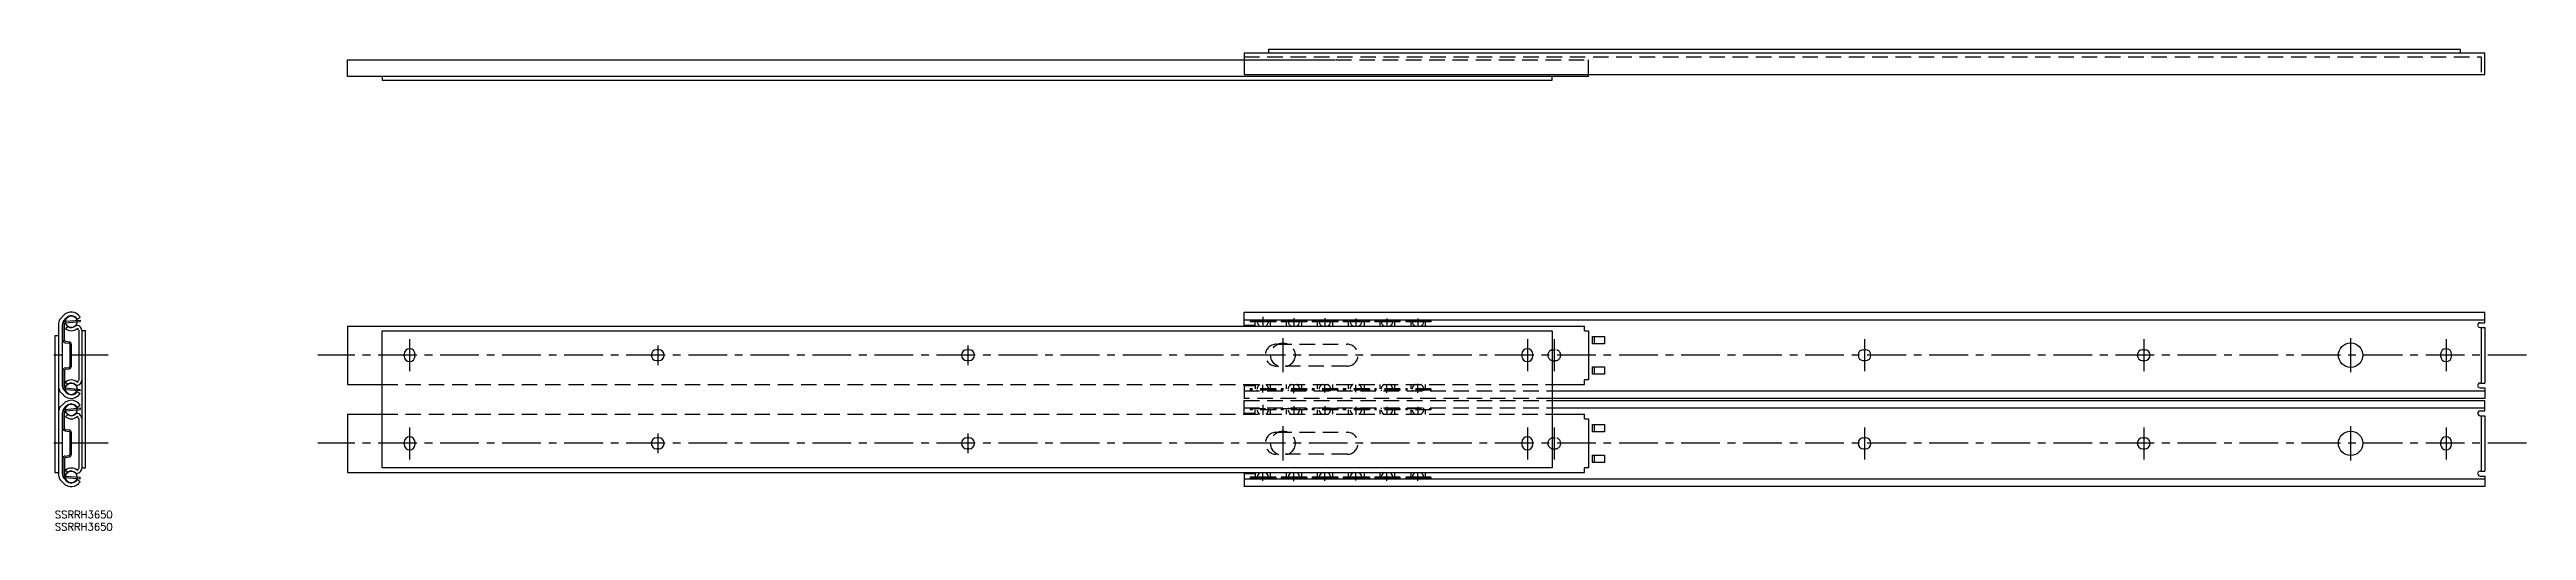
# Model space of a CAD drawing. Extents: x -2 to 1012, y -8 to 189.
import ezdxf

# ---------------------------------------------------------------- set-up
doc = ezdxf.new("R2010")
doc.units = 0
doc.header["$LTSCALE"] = 0.5
doc.linetypes.add('CENTER', pattern=[50.8, 31.75, -6.35, 6.35, -6.35])
doc.linetypes.add('DASHED', pattern=[19.05, 12.7, -6.35])
for name, color, linetype in [('MSM_CENTER', 1, 'CENTER'), ('MSM_CONTINUOUS', 7, 'CONTINUOUS'), ('MSM_DASHED', 4, 'DASHED'), ('MSM_PART_NUMBER', 7, 'CONTINUOUS')]:
    doc.layers.add(name, color=color, linetype=linetype)
doc.styles.get("Standard").update_dxf_attribs({"font": 'txt.shx', "height": 3, "bigfont": 'bigfont.shx'})

# ---------------------------------------------------------------- blocks, each defined once
blk = doc.blocks.new('*U11')
at = {"layer": 'MSM_PART_NUMBER'}
blk.add_text('SSRRH3650', height=3, dxfattribs=at).set_placement((0, -3))
blk = doc.blocks.new('*U12')
at = {"layer": 'MSM_PART_NUMBER'}
blk.add_text('SSRRH3650', height=3, dxfattribs=at).set_placement((0, -8))

msp = doc.modelspace()

# ---------------------------------------------------------------- linework, layer by layer
at = {"layer": 'MSM_CENTER'}
for p, q in [((494.5, 79.5), (494.5, 75.5)), ((507.2, 79), (507.2, 75.5)), ((519.9, 79), (519.9, 75.5)), ((532.6, 78.8), (532.6, 75.5)), ((545.3, 78.8), (545.3, 75.5)), ((558, 78.8), (558, 75.5)), ((21.8, 63.8), (-2.2, 63.8)), ((1011.8, 63.8), (107.6, 63.8)), ((145.2, 70.3), (145.2, 57.2)), ((246.8, 67.8), (246.8, 59.7)), ((373.8, 67.8), (373.8, 59.7)), ((502.7, 70.8), (502.7, 56.8)), ((602.8, 70.3), (602.8, 57.2)), ((613.8, 70.3), (613.8, 57.2)), ((740.8, 70.3), (740.8, 57.2)), ((855.1, 70.3), (855.1, 57.2)), ((939.8, 70.8), (939.8, 56.8)), ((978.9, 70.3), (978.9, 57.2)), ((494.5, 48.5), (494.5, 51.7)), ((507.2, 48.3), (507.2, 51.7)), ((519.9, 48.5), (519.9, 51.7)), ((532.6, 48.6), (532.6, 51.7)), ((545.3, 48.4), (545.3, 51.7)), ((558, 48.4), (558, 52)), ((494.5, 43.4), (494.5, 39.4)), ((507.2, 42.9), (507.2, 39.4)), ((519.9, 42.9), (519.9, 39.4)), ((532.6, 42.7), (532.6, 39.4)), ((545.3, 42.7), (545.3, 39.4)), ((558, 42.7), (558, 39.4)), ((145.2, 34.2), (145.2, 21.1)), ((246.8, 31.7), (246.8, 23.6)), ((373.8, 31.7), (373.8, 23.6)), ((502.7, 34.7), (502.7, 20.7)), ((602.8, 34.2), (602.8, 21.1)), ((613.8, 34.2), (613.8, 21.1)), ((740.8, 34.2), (740.8, 21.1)), ((855.1, 34.2), (855.1, 21.1)), ((939.8, 34.7), (939.8, 20.7)), ((978.9, 34.2), (978.9, 21.1)), ((21.8, 27.7), (-2.2, 27.7)), ((1011.8, 27.7), (107.6, 27.7)), ((494.5, 12.4), (494.5, 15.6)), ((507.2, 12.2), (507.2, 15.6)), ((519.9, 12.4), (519.9, 15.6)), ((532.6, 12.5), (532.6, 15.6)), ((545.3, 12.3), (545.3, 15.6)), ((558, 12.3), (558, 15.9))]:
    msp.add_line(p, q, dxfattribs=at)
at = {"layer": 'MSM_CONTINUOUS'}
for p, q in [((119.8, 177.9), (119.8, 184.8)), ((119.8, 184.8), (524.2, 184.8)), ((994.8, 187.5), (486.8, 187.5)), ((486.8, 187.5), (486.8, 178.7)), ((984.8, 189), (496.8, 189)), ((496.8, 189), (496.8, 187.5)), ((984.8, 187.5), (984.8, 189)), ((994.8, 178.7), (994.8, 187.5)), ((627.8, 177.9), (119.8, 177.9)), ((134, 177.9), (134, 176.4)), ((134, 176.4), (612.9, 176.4)), ((486.8, 178.7), (994.8, 178.7)), ((612.9, 176.4), (612.9, 177.9)), ((627.8, 177.9), (627.8, 178.7)), ((486.8, 81.4), (994.8, 81.4)), ((486.8, 75.7), (486.8, 81.4)), ((994.8, 77.1), (994.8, 81.4)), ((1.5, 71.7), (0, 71.7)), ((0, 71.7), (0, 15.7)), ((1.5, 76.8), (1.5, 14.6)), ((2.2, 78.6), (3.5, 80)), ((3, 76.2), (3, 51.3)), ((3.3, 69.9), (3.3, 76.7)), ((3.8, 78), (4.6, 79)), ((3.9, 69.9), (3.9, 76.7)), ((4.2, 77.7), (10.3, 78.2)), ((4.3, 77.1), (10.3, 77.6)), ((4.3, 74.7), (5.3, 75.5)), ((9.1, 78.5), (10.3, 79.4)), ((9.8, 74), (9.8, 53.5)), ((10.3, 78.2), (10.3, 77.6)), ((11, 74), (11, 17.7)), ((12.6, 73.7), (11, 73.7)), ((12.6, 17.7), (12.6, 73.7)), ((119.8, 75.7), (626.2, 75.7)), ((119.8, 75.7), (119.8, 51.8)), ((134, 17.7), (134, 73.7)), ((134, 73.7), (612.9, 73.7)), ((486.8, 78.3), (994.8, 78.3)), ((486.8, 76.1), (491.3, 76.1)), ((489.3, 78), (499.8, 78)), ((489.3, 78), (489.3, 77.5)), ((499.8, 77.5), (489.3, 77.5)), ((491.3, 75.7), (491.3, 77.5)), ((497.7, 75.7), (497.7, 77.5)), ((499.8, 78), (499.8, 77.5)), ((502, 78), (512.5, 78)), ((502, 78), (502, 77.5)), ((512.5, 77.5), (502, 77.5)), ((504, 77.5), (504, 75.7)), ((510.4, 75.7), (510.4, 77.5)), ((512.5, 78), (512.5, 77.5)), ((525.2, 78), (514.7, 78)), ((514.7, 78), (514.7, 77.5)), ((525.2, 77.5), (514.7, 77.5)), ((516.7, 77.5), (516.7, 75.7)), ((523.1, 75.7), (523.1, 77.5)), ((525.2, 78), (525.2, 77.5)), ((538.1, 78), (527.4, 78)), ((527.4, 78), (527.4, 77.5)), ((538.1, 77.5), (527.4, 77.5)), ((529.4, 77.5), (529.4, 75.7)), ((536.1, 75.7), (536.1, 77.5)), ((538.1, 78), (538.1, 77.5)), ((540.3, 78), (550.6, 78)), ((540.3, 78), (540.3, 77.5)), ((550.6, 77.5), (540.3, 77.5)), ((542.4, 77.5), (542.4, 75.7)), ((548.5, 75.7), (548.5, 77.5)), ((550.6, 78), (550.6, 77.5)), ((553, 78), (563.3, 78)), ((553, 78), (553, 77.5)), ((563.3, 77.5), (553, 77.5)), ((555.1, 77.5), (555.1, 75.7)), ((560.9, 77.5), (560.9, 75.7)), ((563.3, 78), (563.3, 77.5)), ((612.9, 73.7), (612.9, 17.7)), ((626.2, 73.8), (626.2, 75.7)), ((626.2, 73.8), (627.8, 73.8)), ((627.8, 73.8), (627.8, 53.7)), ((629.4, 71.5), (634.4, 71.5)), ((629.4, 68.5), (629.4, 71.5)), ((630.1, 71.5), (630.1, 68.5)), ((634.4, 71.5), (634.4, 68.5)), ((992.9, 77.1), (994.8, 77.1)), ((992.9, 75.1), (994.8, 75.1)), ((993.2, 75.1), (993.2, 52.4)), ((994.8, 75.1), (994.8, 52.4)), ((1.5, 63.7), (1.5, 53.5)), ((4.2, 68.9), (5.8, 68.7)), ((4.3, 69.5), (5.9, 69.3)), ((6.1, 68.3), (6.1, 59.2)), ((6.7, 68.3), (6.7, 59.2)), ((11, 63.7), (11, 53.5)), ((142.9, 64.2), (142.9, 63.4)), ((147.4, 63.4), (147.4, 64.2)), ((247.2, 66), (246.4, 66)), ((247.2, 61.5), (246.4, 61.5)), ((374.2, 66), (373.4, 66)), ((374.2, 61.5), (373.4, 61.5)), ((600.5, 64.2), (600.5, 63.4)), ((605, 63.4), (605, 64.2)), ((634.4, 68.5), (629.4, 68.5)), ((740.4, 66), (741.2, 66)), ((740.4, 61.5), (741.2, 61.5)), ((854.7, 66), (855.5, 66)), ((854.7, 61.5), (855.5, 61.5)), ((976.6, 64.2), (976.6, 63.4)), ((981.1, 63.4), (981.1, 64.2)), ((3.3, 57.6), (3.3, 50.8)), ((3.9, 57.6), (3.9, 50.8)), ((4.2, 58.6), (5.8, 58.8)), ((4.3, 58), (5.9, 58.2)), ((4.3, 52.8), (5.3, 51.9)), ((119.8, 51.8), (134, 51.8)), ((612.9, 51.8), (626.2, 51.8)), ((626.2, 51.8), (626.2, 53.7)), ((627.8, 53.7), (626.2, 53.7)), ((629.4, 59), (634.4, 59)), ((629.4, 56), (629.4, 59)), ((634.4, 56), (629.4, 56)), ((630.1, 59), (630.1, 56)), ((634.4, 59), (634.4, 56)), ((992.9, 52.4), (994.8, 52.4)), ((2.2, 48.8), (3.5, 47.5)), ((2.2, 42.6), (3.5, 43.9)), ((3.3, 33.8), (3.3, 40.6)), ((3.8, 49.4), (4.6, 48.5)), ((3.8, 42), (4.6, 42.9)), ((3.9, 33.8), (3.9, 40.6)), ((4.2, 49.8), (10.3, 49.3)), ((4.2, 41.6), (10.3, 42.2)), ((4.3, 50.4), (10.3, 49.8)), ((4.3, 41), (10.3, 41.6)), ((9.1, 48.9), (10.3, 48.1)), ((9.1, 42.5), (10.3, 43.3)), ((10.3, 49.2), (10.3, 49.8)), ((10.3, 42.2), (10.3, 41.6)), ((612.9, 49.2), (994.8, 49.2)), ((994.8, 46.1), (612.9, 46.1)), ((612.9, 45.3), (994.8, 45.3)), ((612.9, 42.2), (994.8, 42.2)), ((992.9, 50.4), (994.8, 50.4)), ((992.9, 41), (994.8, 41)), ((994.8, 50.4), (994.8, 46.1)), ((994.8, 41), (994.8, 45.3)), ((3, 40.1), (3, 15.2)), ((4.2, 32.8), (5.8, 32.6)), ((4.3, 38.6), (5.3, 39.5)), ((4.3, 33.4), (5.9, 33.2)), ((6.1, 32.2), (6.1, 23.1)), ((6.7, 32.2), (6.7, 23.1)), ((9.8, 37.9), (9.8, 17.4)), ((119.8, 39.7), (134, 39.7)), ((119.8, 39.7), (119.8, 15.7)), ((612.9, 39.7), (626.2, 39.7)), ((626.2, 37.7), (626.2, 39.7)), ((626.2, 37.7), (627.8, 37.7)), ((627.8, 37.7), (627.8, 17.6)), ((629.4, 35.4), (634.4, 35.4)), ((629.4, 32.4), (629.4, 35.4)), ((634.4, 32.4), (629.4, 32.4)), ((630.1, 35.4), (630.1, 32.4)), ((634.4, 35.4), (634.4, 32.4)), ((992.9, 39), (994.8, 39)), ((993.2, 39), (993.2, 16.3)), ((994.8, 39), (994.8, 16.3)), ((1.5, 27.7), (1.5, 17.4)), ((3.3, 21.5), (3.3, 14.7)), ((3.9, 21.5), (3.9, 14.7)), ((4.2, 22.5), (5.8, 22.7)), ((4.3, 21.9), (5.9, 22.1)), ((11, 27.7), (11, 17.4)), ((142.9, 28.1), (142.9, 27.3)), ((147.4, 28.1), (147.4, 27.3)), ((247.2, 29.9), (246.4, 29.9)), ((247.2, 25.4), (246.4, 25.4)), ((374.2, 29.9), (373.4, 29.9)), ((374.2, 25.4), (373.4, 25.4)), ((600.5, 28.1), (600.5, 27.3)), ((605, 27.3), (605, 28.1)), ((629.4, 22.9), (634.4, 22.9)), ((629.4, 19.9), (629.4, 22.9)), ((630.1, 22.9), (630.1, 19.9)), ((634.4, 22.9), (634.4, 19.9)), ((740.4, 29.9), (741.2, 29.9)), ((740.4, 25.4), (741.2, 25.4)), ((854.7, 29.9), (855.5, 29.9)), ((854.7, 25.4), (855.5, 25.4)), ((976.6, 28.1), (976.6, 27.3)), ((981.1, 27.3), (981.1, 28.1)), ((0, 15.7), (1.5, 15.7)), ((2.2, 12.8), (3.5, 11.4)), ((3.8, 13.4), (4.6, 12.4)), ((4.2, 13.7), (10.3, 13.2)), ((4.3, 16.7), (5.3, 15.9)), ((4.3, 14.3), (10.3, 13.8)), ((9.1, 12.9), (10.3, 12)), ((10.3, 13.2), (10.3, 13.8)), ((11, 17.7), (12.6, 17.7)), ((119.8, 15.7), (626.2, 15.7)), ((612.9, 17.7), (134, 17.7)), ((486.8, 15.7), (486.8, 10)), ((486.8, 15.3), (491.3, 15.3)), ((486.8, 13.1), (994.8, 13.1)), ((489.3, 13.9), (489.3, 13.4)), ((499.8, 13.9), (489.3, 13.9)), ((499.8, 13.4), (489.3, 13.4)), ((491.3, 15.7), (491.3, 13.9)), ((497.7, 13.9), (497.7, 15.7)), ((499.8, 13.9), (499.8, 13.4)), ((502, 13.9), (502, 13.4)), ((512.5, 13.9), (502, 13.9)), ((512.5, 13.4), (502, 13.4)), ((504, 15.7), (504, 13.9)), ((510.4, 13.9), (510.4, 15.7)), ((512.5, 13.9), (512.5, 13.4)), ((514.7, 13.9), (514.7, 13.4)), ((525.2, 13.9), (514.7, 13.9)), ((525.2, 13.4), (514.7, 13.4)), ((516.7, 15.7), (516.7, 13.9)), ((523.1, 13.9), (523.1, 15.7)), ((525.2, 13.9), (525.2, 13.4)), ((527.4, 13.9), (527.4, 13.4)), ((538.1, 13.9), (527.4, 13.9)), ((538.1, 13.4), (527.4, 13.4)), ((529.4, 15.7), (529.4, 13.9)), ((536.1, 13.9), (536.1, 15.7)), ((538.1, 13.9), (538.1, 13.4)), ((540.3, 13.9), (540.3, 13.4)), ((550.6, 13.9), (540.3, 13.9)), ((550.6, 13.4), (540.3, 13.4)), ((542.4, 15.7), (542.4, 13.9)), ((548.5, 13.9), (548.5, 15.7)), ((550.6, 13.9), (550.6, 13.4)), ((553, 13.9), (553, 13.4)), ((563.3, 13.9), (553, 13.9)), ((563.3, 13.4), (553, 13.4)), ((555.1, 15.7), (555.1, 13.9)), ((560.9, 15.7), (560.9, 13.9)), ((563.3, 13.9), (563.3, 13.4)), ((626.2, 15.7), (626.2, 17.6)), ((627.8, 17.6), (626.2, 17.6)), ((634.4, 19.9), (629.4, 19.9)), ((992.9, 16.3), (994.8, 16.3)), ((992.9, 14.3), (994.8, 14.3)), ((994.8, 14.3), (994.8, 10)), ((994.8, 10), (486.8, 10))]:
    msp.add_line(p, q, dxfattribs=at)
for centre, radius in [((6.7, 77.5), 2.38), ((939.8, 63.8), 5), ((6.7, 50), 2.38), ((6.7, 41.4), 2.38), ((939.8, 27.7), 5), ((6.7, 13.9), 2.38)]:
    msp.add_circle(centre, radius, dxfattribs=at)
for centre, radius, start, end in [((6.7, 77.1), 4.32, 33.0721, 137.1988), ((4.3, 76.8), 2.79, 137.2012, 179.9998), ((5.8, 76.2), 2.79, 137.1964, 180.0047), ((4.3, 76.7), 1, 95.3513, 179.9995), ((4.3, 76.7), 0.4, 95.3574, 179.9987), ((6.7, 77.5), 3.68, 229.5022, 310.9179), ((6.7, 77.1), 2.8, 31.6497, 137.2015), ((6.7, 77.5), 2.41, 233.9299, 319.4979), ((9, 74), 2, 0, 104.1079), ((9, 74), 0.73, 0.0148, 82.8959), ((494.5, 77.8), 2.4, 168.2886, 176.9536), ((494.5, 77.8), 2.4, 188.9277, 240.8538), ((494.5, 77.8), 2.4, 299.1462, 351.0723), ((494.5, 77.8), 2.4, 3.0464, 11.7114), ((507.2, 77.8), 2.4, 168.2886, 176.9536), ((507.2, 77.8), 2.4, 188.9277, 240.8538), ((507.2, 77.8), 2.4, 299.1462, 351.0723), ((507.2, 77.8), 2.4, 3.0464, 11.7114), ((519.9, 77.8), 2.4, 168.2886, 176.9536), ((519.9, 77.8), 2.4, 188.9277, 240.8538), ((519.9, 77.8), 2.4, 299.1462, 351.0723), ((519.9, 77.8), 2.4, 3.0464, 11.7114), ((532.6, 77.8), 2.4, 168.2886, 176.9536), ((532.6, 77.8), 2.4, 188.9277, 240.8538), ((532.6, 77.8), 2.4, 299.1462, 351.0723), ((532.6, 77.8), 2.4, 3.0464, 11.7114), ((545.3, 77.8), 2.4, 168.2886, 176.9536), ((545.3, 77.8), 2.4, 188.9277, 240.8538), ((545.3, 77.8), 2.4, 299.1462, 351.0723), ((545.3, 77.8), 2.4, 3.0464, 11.7114), ((558, 77.8), 2.4, 168.2886, 176.9536), ((558, 77.8), 2.4, 188.9277, 240.8538), ((558, 77.8), 2.4, 299.1462, 351.0723), ((558, 77.8), 2.4, 3.0464, 11.7114), ((992.8, 76.1), 1, 86.1219, 273.8781), ((4.3, 69.9), 1, 180, 261.874), ((4.3, 69.9), 0.4, 179.9987, 261.8926), ((5.7, 68.3), 0.4, 0.0013, 81.893), ((5.7, 68.3), 1, 0, 81.8732), ((145.2, 64.2), 2.25, 0, 180), ((145.2, 63.4), 2.25, 180, 0), ((246.4, 63.8), 2.25, 90, 270), ((247.2, 63.8), 2.25, 270, 90), ((373.4, 63.8), 2.25, 90, 270), ((374.2, 63.8), 2.25, 270, 90), ((602.8, 64.2), 2.25, 0, 180), ((602.8, 63.4), 2.25, 180, 0), ((740.4, 63.8), 2.25, 90, 270), ((741.2, 63.8), 2.25, 270, 90), ((854.7, 63.8), 2.25, 90, 270), ((855.5, 63.8), 2.25, 270, 90), ((978.9, 64.2), 2.25, 0, 180), ((978.9, 63.4), 2.25, 180, 0), ((4.3, 50.7), 2.79, 180, 222.8005), ((5.8, 51.3), 2.79, 180, 222.8006), ((4.3, 57.6), 1, 98.126, 179.9995), ((4.3, 50.8), 1, 180, 264.6491), ((4.3, 57.6), 0.4, 98.1052, 179.9987), ((4.3, 50.8), 0.4, 179.9987, 264.6401), ((6.7, 50), 3.68, 49.0811, 130.4979), ((6.7, 50), 2.41, 40.5045, 126.0686), ((5.7, 59.2), 0.4, 278.1054, 0.0013), ((5.7, 59.2), 1, 278.1263, 0.0005), ((9, 53.5), 2, 255.8897, 0.0003), ((9, 53.5), 0.73, 277.1083, 0.0007), ((992.8, 51.4), 1, 86.1219, 273.8781), ((4.3, 40.7), 2.79, 137.2012, 179.9998), ((5.8, 40.1), 2.79, 137.1964, 180.0047), ((4.3, 40.6), 1, 95.3513, 179.9995), ((6.7, 50.4), 4.32, 222.8007, 326.9282), ((6.7, 41), 4.32, 33.0721, 137.1988), ((4.3, 40.6), 0.4, 95.3574, 179.9987), ((6.7, 50.4), 2.8, 222.7998, 328.3522), ((6.7, 41), 2.8, 31.6497, 137.2015), ((992.8, 40), 1, 86.1219, 273.8781), ((4.3, 33.8), 1, 180, 261.874), ((4.3, 33.8), 0.4, 179.9987, 261.8926), ((6.7, 41.4), 3.68, 229.5022, 310.9179), ((6.7, 41.4), 2.41, 233.9299, 319.4979), ((5.7, 32.2), 0.4, 0.0013, 81.893), ((5.7, 32.2), 1, 0, 81.8732), ((9, 37.9), 2, 0, 104.1079), ((9, 37.9), 0.73, 0.0148, 82.8959), ((4.3, 21.5), 1, 98.126, 179.9995), ((4.3, 21.5), 0.4, 98.1052, 179.9987), ((5.7, 23.1), 0.4, 278.1054, 0.0013), ((5.7, 23.1), 1, 278.1263, 0.0005), ((145.2, 28.1), 2.25, 0, 180), ((145.2, 27.3), 2.25, 180, 0), ((246.4, 27.7), 2.25, 90, 270), ((247.2, 27.7), 2.25, 270, 90), ((373.4, 27.7), 2.25, 90, 270), ((374.2, 27.7), 2.25, 270, 90), ((602.8, 28.1), 2.25, 0, 180), ((602.8, 27.3), 2.25, 180, 0), ((740.4, 27.7), 2.25, 90, 270), ((741.2, 27.7), 2.25, 270, 90), ((854.7, 27.7), 2.25, 90, 270), ((855.5, 27.7), 2.25, 270, 90), ((978.9, 28.1), 2.25, 0, 180), ((978.9, 27.3), 2.25, 180, 0), ((4.3, 14.6), 2.79, 180, 222.8005), ((5.8, 15.2), 2.79, 180, 222.8006), ((4.3, 14.7), 1, 180, 264.6491), ((6.7, 14.3), 4.32, 222.8007, 326.9282), ((4.3, 14.7), 0.4, 179.9987, 264.6401), ((6.7, 13.9), 3.68, 49.0811, 130.4979), ((6.7, 14.3), 2.8, 222.7998, 328.3522), ((6.7, 13.9), 2.41, 40.5045, 126.0686), ((9, 17.4), 2, 255.8897, 0.0003), ((9, 17.4), 0.73, 277.1083, 0.0007), ((494.5, 13.6), 2.4, 119.1462, 171.0723), ((494.5, 13.6), 2.4, 183.0465, 191.7834), ((494.5, 13.6), 2.4, 8.9277, 60.8538), ((494.5, 13.6), 2.4, 348.2166, 356.9535), ((507.2, 13.6), 2.4, 119.1462, 171.0723), ((507.2, 13.6), 2.4, 183.0465, 191.7834), ((507.2, 13.6), 2.4, 8.9277, 60.8538), ((507.2, 13.6), 2.4, 348.2166, 356.9535), ((519.9, 13.6), 2.4, 119.1462, 171.0723), ((519.9, 13.6), 2.4, 183.0465, 191.7834), ((519.9, 13.6), 2.4, 8.9277, 60.8538), ((519.9, 13.6), 2.4, 348.2166, 356.9535), ((532.6, 13.6), 2.4, 119.1462, 171.0723), ((532.6, 13.6), 2.4, 183.0465, 191.7834), ((532.6, 13.6), 2.4, 8.9277, 60.8538), ((532.6, 13.6), 2.4, 348.2166, 356.9535), ((545.3, 13.6), 2.4, 119.1462, 171.0723), ((545.3, 13.6), 2.4, 183.0465, 191.7834), ((545.3, 13.6), 2.4, 8.9277, 60.8538), ((545.3, 13.6), 2.4, 348.2166, 356.9535), ((558, 13.6), 2.4, 119.1462, 171.0723), ((558, 13.6), 2.4, 183.0465, 191.7834), ((558, 13.6), 2.4, 8.9277, 60.8538), ((558, 13.6), 2.4, 348.2166, 356.9535), ((992.8, 15.3), 1, 86.1219, 273.8781)]:
    msp.add_arc(centre, radius, start, end, dxfattribs=at)
at = {"layer": 'MSM_DASHED'}
for p, q in [((486.4, 184.8), (627.8, 184.8)), ((486.8, 186), (993.2, 186)), ((627.8, 178.7), (627.8, 184.8)), ((993.2, 186), (993.2, 178.7)), ((500, 68.3), (529, 68.3)), ((613.4, 66), (614.2, 66)), ((613.4, 61.5), (614.2, 61.5)), ((134, 51.8), (612.9, 51.8)), ((486.8, 51.8), (486.8, 46.1)), ((486.8, 51.4), (491.3, 51.4)), ((491.3, 51.8), (491.3, 50)), ((497.7, 50), (497.7, 51.8)), ((529, 59.3), (500, 59.3)), ((504, 51.8), (504, 50)), ((510.4, 50), (510.4, 51.8)), ((516.7, 51.8), (516.7, 50)), ((523.1, 50), (523.1, 51.8)), ((529.4, 51.8), (529.4, 50)), ((536.1, 50), (536.1, 51.8)), ((542.4, 51.8), (542.4, 50)), ((548.5, 50), (548.5, 51.8)), ((555.1, 51.8), (555.1, 50)), ((560.9, 51.8), (560.9, 50)), ((486.8, 49.2), (612.9, 49.2)), ((612.9, 46.1), (486.8, 46.1)), ((486.8, 45.3), (612.9, 45.3)), ((486.8, 39.7), (486.8, 45.3)), ((486.8, 42.2), (612.9, 42.2)), ((489.3, 50), (489.3, 49.5)), ((499.8, 50), (489.3, 50)), ((499.8, 49.5), (489.3, 49.5)), ((489.3, 41.9), (499.8, 41.9)), ((489.3, 41.9), (489.3, 41.4)), ((499.8, 41.4), (489.3, 41.4)), ((491.3, 39.7), (491.3, 41.4)), ((497.7, 39.7), (497.7, 41.4)), ((499.8, 50), (499.8, 49.5)), ((499.8, 41.9), (499.8, 41.4)), ((502, 50), (502, 49.5)), ((512.5, 50), (502, 50)), ((512.5, 49.5), (502, 49.5)), ((502, 41.9), (512.5, 41.9)), ((502, 41.9), (502, 41.4)), ((512.5, 41.4), (502, 41.4)), ((504, 41.4), (504, 39.7)), ((510.4, 39.7), (510.4, 41.4)), ((512.5, 50), (512.5, 49.5)), ((512.5, 41.9), (512.5, 41.4)), ((514.7, 50), (514.7, 49.5)), ((525.2, 50), (514.7, 50)), ((525.2, 49.5), (514.7, 49.5)), ((525.2, 41.9), (514.7, 41.9)), ((514.7, 41.9), (514.7, 41.4)), ((525.2, 41.4), (514.7, 41.4)), ((516.7, 41.4), (516.7, 39.7)), ((523.1, 39.7), (523.1, 41.4)), ((525.2, 50), (525.2, 49.5)), ((525.2, 41.9), (525.2, 41.4)), ((527.4, 50), (527.4, 49.5)), ((538.1, 50), (527.4, 50)), ((538.1, 49.5), (527.4, 49.5)), ((538.1, 41.9), (527.4, 41.9)), ((527.4, 41.9), (527.4, 41.4)), ((538.1, 41.4), (527.4, 41.4)), ((529.4, 41.4), (529.4, 39.7)), ((536.1, 39.7), (536.1, 41.4)), ((538.1, 50), (538.1, 49.5)), ((538.1, 41.9), (538.1, 41.4)), ((540.3, 50), (540.3, 49.5)), ((550.6, 50), (540.3, 50)), ((550.6, 49.5), (540.3, 49.5)), ((550.6, 41.9), (540.3, 41.9)), ((540.3, 41.9), (540.3, 41.4)), ((550.6, 41.4), (540.3, 41.4)), ((542.4, 41.4), (542.4, 39.7)), ((548.5, 39.7), (548.5, 41.4)), ((550.6, 50), (550.6, 49.5)), ((550.6, 41.9), (550.6, 41.4)), ((553, 50), (553, 49.5)), ((563.3, 50), (553, 50)), ((563.3, 49.5), (553, 49.5)), ((553, 41.9), (563.3, 41.9)), ((553, 41.9), (553, 41.4)), ((563.3, 41.4), (553, 41.4)), ((555.1, 41.4), (555.1, 39.7)), ((560.9, 41.4), (560.9, 39.7)), ((563.3, 50), (563.3, 49.5)), ((563.3, 41.9), (563.3, 41.4)), ((134, 39.7), (612.9, 39.7)), ((486.8, 40), (491.3, 40)), ((500, 32.2), (529, 32.2)), ((529, 23.2), (500, 23.2)), ((613.4, 29.9), (614.2, 29.9)), ((613.4, 25.4), (614.2, 25.4))]:
    msp.add_line(p, q, dxfattribs=at)
for centre in [(502.7, 63.8), (502.7, 27.7)]:
    msp.add_circle(centre, 5, dxfattribs=at)
for centre, radius, start, end in [((500, 63.8), 4.5, 90, 270), ((529, 63.8), 4.5, 270, 90), ((613.4, 63.8), 2.25, 90, 270), ((614.2, 63.8), 2.25, 270, 90), ((494.5, 49.7), 2.4, 119.1462, 171.0723), ((494.5, 49.7), 2.4, 8.9277, 60.8538), ((507.2, 49.7), 2.4, 119.1462, 171.0723), ((507.2, 49.7), 2.4, 8.9277, 60.8538), ((519.9, 49.7), 2.4, 119.1462, 171.0723), ((519.9, 49.7), 2.4, 8.9277, 60.8538), ((532.6, 49.7), 2.4, 119.1462, 171.0723), ((532.6, 49.7), 2.4, 8.9277, 60.8538), ((545.3, 49.7), 2.4, 119.1462, 171.0723), ((545.3, 49.7), 2.4, 8.9277, 60.8538), ((558, 49.7), 2.4, 119.1462, 171.0723), ((558, 49.7), 2.4, 8.9277, 60.8538), ((494.5, 49.7), 2.4, 183.0465, 191.7834), ((494.5, 41.7), 2.4, 168.2886, 176.9536), ((494.5, 41.7), 2.4, 188.9277, 240.8538), ((494.5, 41.7), 2.4, 299.1462, 351.0723), ((494.5, 49.7), 2.4, 348.2166, 356.9535), ((494.5, 41.7), 2.4, 3.0464, 11.7114), ((507.2, 49.7), 2.4, 183.0465, 191.7834), ((507.2, 41.7), 2.4, 168.2886, 176.9536), ((507.2, 41.7), 2.4, 188.9277, 240.8538), ((507.2, 41.7), 2.4, 299.1462, 351.0723), ((507.2, 49.7), 2.4, 348.2166, 356.9535), ((507.2, 41.7), 2.4, 3.0464, 11.7114), ((519.9, 49.7), 2.4, 183.0465, 191.7834), ((519.9, 41.7), 2.4, 168.2886, 176.9536), ((519.9, 41.7), 2.4, 188.9277, 240.8538), ((519.9, 41.7), 2.4, 299.1462, 351.0723), ((519.9, 49.7), 2.4, 348.2166, 356.9535), ((519.9, 41.7), 2.4, 3.0464, 11.7114), ((532.6, 49.7), 2.4, 183.0465, 191.7834), ((532.6, 41.7), 2.4, 168.2886, 176.9536), ((532.6, 41.7), 2.4, 188.9277, 240.8538), ((532.6, 41.7), 2.4, 299.1462, 351.0723), ((532.6, 49.7), 2.4, 348.2166, 356.9535), ((532.6, 41.7), 2.4, 3.0464, 11.7114), ((545.3, 49.7), 2.4, 183.0465, 191.7834), ((545.3, 41.7), 2.4, 168.2886, 176.9536), ((545.3, 41.7), 2.4, 188.9277, 240.8538), ((545.3, 41.7), 2.4, 299.1462, 351.0723), ((545.3, 49.7), 2.4, 348.2166, 356.9535), ((545.3, 41.7), 2.4, 3.0464, 11.7114), ((558, 49.7), 2.4, 183.0465, 191.7834), ((558, 41.7), 2.4, 168.2886, 176.9536), ((558, 41.7), 2.4, 188.9277, 240.8538), ((558, 41.7), 2.4, 299.1462, 351.0723), ((558, 49.7), 2.4, 348.2166, 356.9535), ((558, 41.7), 2.4, 3.0464, 11.7114), ((500, 27.7), 4.5, 90, 270), ((529, 27.7), 4.5, 270, 90), ((613.4, 27.7), 2.25, 90, 270), ((614.2, 27.7), 2.25, 270, 90)]:
    msp.add_arc(centre, radius, start, end, dxfattribs=at)

# ---------------------------------------------------------------- block references
at = {"layer": 'MSM_CONTINUOUS'}
for name in ['*U11', '*U12']:
    msp.add_blockref(name, (0, 0), dxfattribs=at)

doc.saveas('drawing.dxf')
